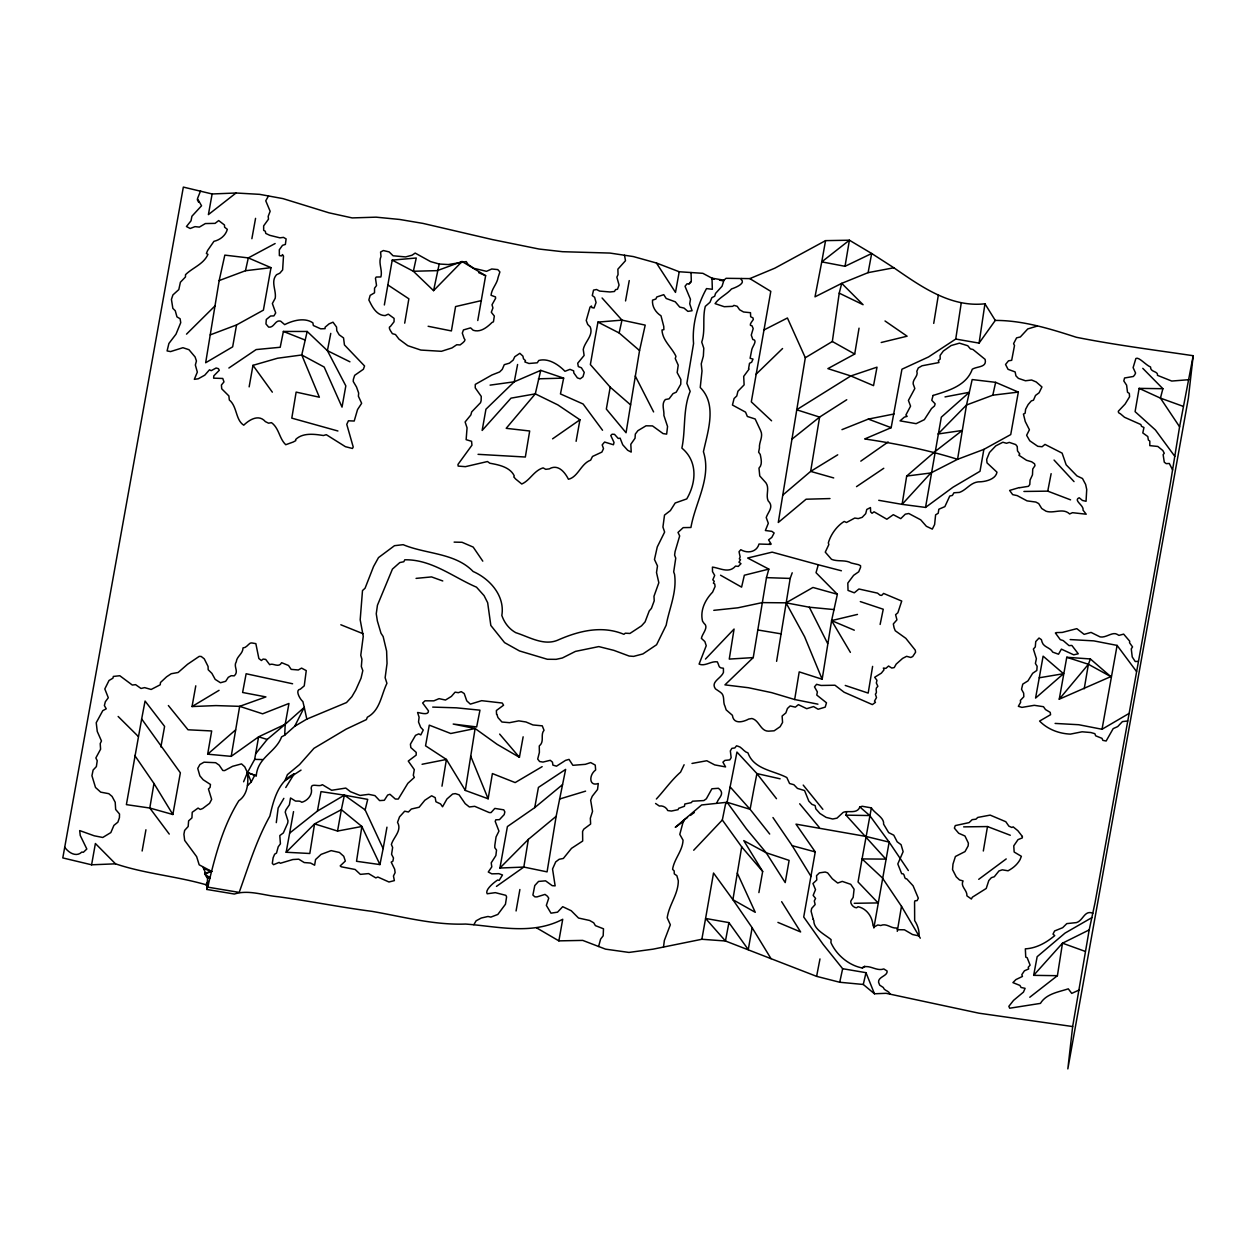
<?xml version="1.0" encoding="UTF-8"?>
<svg xmlns="http://www.w3.org/2000/svg" width="1256" height="1256" viewBox="0 0 1256 1256"><rect width="100%" height="100%" fill="white"/><g stroke="black" fill="none" stroke-linecap="round" stroke-linejoin="round"><path stroke-width="1.5" d="M878.745 500.312L902.091 504.363L906.691 476.055L930.837 472.978L957.574 459.319L966.508 405.013L972.175 379.563L995.647 382.342L1018.333 392.092L1010.735 434.576L983.872 449.381L957.574 459.319C927.336 449.789 896.046 443.604 864.693 438.956L891.163 427.684L901.949 369.217L928.529 356.955L955.738 339.057L979.083 343.108L995.286 320.421C1022.981 320.359 1050.189 328.821 1076.313 337.267C1114.967 344.976 1154.201 349.937 1193.2 355.715L1179.588 426.789L1170.372 483.419A1515.929 38.936 -80.5 0 1 1158.943 547.475L1106.206 840.971A1515.929 38.936 -80.5 0 1 1095.044 902.687L1089.188 929.911L1072.655 1026.544L978.989 1013.2L886.077 993.308L874.459 993.779L863.28 984.468L839.73 982.255L816.604 976.352L725.45 940.995L701.853 939.268L653.12 949.159L628.958 952.425L605.533 949.144L582.737 940.399L558.873 940.87L562.719 919.282C531.9 935.375 498.145 926.441 465.599 924.055C433.76 925.201 402.956 916.739 371.855 911.338C340.502 907.287 309.698 901.039 278.33 896.753C263.948 895.497 248.578 889.452 234.354 894.037L206.769 889.436L207.585 878.399L204.665 873.878L211.73 871.46L199.186 864.819L196.658 856.67L184.679 840.421L183.91 834.282L184.632 830.404L188.165 826.511L188.62 820.859L191.933 817.923L192.215 812.287L198.071 808.079L200.254 809.461L202.718 808.503L209.564 803.338L211.652 799.381L208.449 788.988L210.082 787.418L210.459 784.466L203.158 779.74L199.861 775.847L197.742 768.421L199.924 764.512L204.022 762.188L215.639 762.706L219.188 765.155L222.814 770.509L224.667 770.572L232.564 766.317L241.513 763.899L244.732 766.804L247.448 772.581L256.271 775.784C257.653 757.211 275.802 752.485 281.595 736.864L284.688 735.231L285.206 724.288L288.959 703.454L262.614 713.816L239.661 706.343L215.954 705.589L192.042 706.547L195.779 685.823M598.594 946.49L600.604 939.127L603.178 935.798L603.492 928.796L595.391 925.625L593.696 922.783L589.645 920.475L578.529 918.042L571.245 910.741L562.704 906.691L557.523 912.17L550.991 913.175L546.344 905.388L548.731 898.213L547.49 896.282L545.025 894.398L537.003 896.894L534.915 896.863L532.905 895.073L534.773 885.558L538.541 881.429L545.559 880.833L552.2 885.653L555.136 885.873L552.546 868.995L555.702 861.899L559.155 859.292L563.363 858.445L571.511 848.35L582.69 841.033L582.58 831.441L583.789 829.148L590.634 824.046L590.336 818.253L592.534 811.345L590.665 800.213L592.22 796.288L597.542 789.49L598.28 783.509C588.86 786.837 588.813 774.826 595.642 770.022L595.25 765.077L590.681 762.58L585.312 764.339L572.877 765.312L569.031 759.393L565.53 760.382L556.486 766.176L552.907 765.108L552.467 762.172L550.285 760.304L542.969 762.078L539.609 761.529L537.694 759.079L539.389 752.391L539.264 745.954C544.869 741.527 540.033 734.807 544.036 730.301L542.262 725.842L532.937 724.947L525.981 721.98L518.791 720.865L509.528 722.687L501.945 722.012L497.973 717.6L496.905 714.444M1072.655 1026.544L1067.835 1068.903L1188.38 398.074L1193.2 355.715M276.289 822.633L278.157 808.016L283.856 798.345M829.981 498.569L806.101 499.213L778.28 522.48L805.316 357.74L832.336 341.506L839.228 293.15L841.724 283.354L868.116 272.631L893.848 267.779C920.805 286.337 950.4 307.657 984.94 303.795L995.286 320.421M979.083 343.108L984.94 303.795M817.939 704.176L794.671 699.514L799.209 671.881L822.162 679.245L831.598 620.605L837.36 594.276L816.023 572.689L818.3 564.776L841.41 570.774M955.738 339.057L961.201 303.277M542.152 766.647L515.164 782.582L492.399 773.57L488.144 798.785L465.301 790.417L475.113 728.527L453.196 724.053L476.668 726.941L479.965 710.174L456.43 707.835L432.708 707.097M930.837 472.978L902.091 504.363L925.531 507.424L941.325 417.165L969.334 392.296L945.014 396.912M1029.779 997.248L1057.411 975.692L1062.497 943.178L1089.188 929.911M776.601 661.331L790.181 578.435L792.206 572.783M210.223 334.881L219.172 280.575L224.824 255.125L248.311 257.904L270.998 267.654L263.399 310.138L236.536 324.943L210.223 334.881L205.67 362.749L232.658 346.844L236.536 324.943M630.606 404.887L639.555 350.565L645.207 325.116L621.971 320.123L597.95 322.101L594.276 342.291L590.367 364.57L610.212 387.162L630.606 404.887L626.053 432.755L606.334 409.064L610.212 387.162M556.157 816.322L547.082 871.868L523.831 867.064L499.919 868.037L507.408 826.558L534.742 807.608L538.416 787.418L565.64 769.394L556.157 816.322L528.352 839.385L523.831 867.064L496.45 886.391M719.547 280.198L723.221 280.81L726.062 278.314L749.832 278.612L770.792 291.361L751.308 401.873L771.577 420.807M794.671 699.514L771.655 692.637L748.419 687.723L724.947 684.865L753.239 657.595L766.474 577.634L768.829 569.109L747.665 558.025L772.142 552.138L818.3 564.776M933.726 323.389L938.311 295.348M207.585 878.399L210.082 877.928L204.665 873.878L205.152 872.009L203.142 867.535M168.367 705.542L188.023 729.783L211.683 730.961L207.664 754.181L231.198 756.363L239.661 706.343L265.911 696.907L242.612 692.48L246.129 673.75L292.585 683.766M64.715 847.188C68.279 852.494 76.129 857.613 81.844 852.055L83.336 852.306L86.821 849.009L80.243 835.476L79.678 830.577L94.247 835.805L102.757 837.469L110.842 832.571L113.919 825.38L117.876 822.178L119.43 817.64L119.524 814.029L115.662 809.476L115.207 802.27L112.082 796.43L108.801 793.682L100.684 792.144L95.503 787.465L91.939 775.721L93.117 770.038L96.367 766.6L97.23 760.712L95.849 757.949L100.59 749.204L100.213 743.583L101.469 740.977L97.262 731.463L96.225 722.734L102.772 710.66L106.242 708.808L104.374 705.558L105.331 701.759L108.299 697.724L104.813 688.947L109.021 680.485L112.914 678.193L113.354 676.435L119.791 675.728L132.304 685.038L135.601 684.661L141.002 688.461L144.613 687.629L151.144 689.466L160.25 684.771L160.47 682.51L166.624 676.78L171.224 673.734L178.117 672.494L187.568 664.267L199.217 656.386L201.196 656.464L204.257 658.835L208.072 666.449L208.182 669.715L211.903 673.389L215.184 679.37L220.475 682.746L225.688 681.302L228.294 677.314L231.214 675.697L234.244 675.854C239.284 671.301 233.066 666.622 236.285 661.802C236.772 656.26 242.942 653.889 243.02 647.908C246.726 648.112 249.332 642.099 251.718 642.931L255.847 643.637L258.862 658.521L261.405 660.515L263.085 659.07L265.707 659.416L269.71 664.691C272.803 662.556 278.675 668.38 281.642 662.697L288.535 665.492L291.156 669.37L298.316 669.982L301.566 668.098L306.26 670.625L304.25 685.87L300.341 689.152C294.595 689.874 300.043 699.325 302.884 701.57L304.266 707.364L285.206 724.288L258.61 736.817L254.654 759.393L247.448 772.581C248.484 782.598 247.919 794.451 238.813 800.763C222.516 826.872 214.823 857.346 207.727 887.144L239.19 892.388C248.468 866.483 256.507 839.981 269.883 816.07C273.541 800.009 278.251 781.64 294.328 773.712L285.771 787.512M441.986 786.178L446.414 759.456L425.549 745.813L429.285 725.152L450.747 733.504L475.113 728.527L497.109 744.321L519.419 757.305L523.14 736.817M776.491 798.69L756.928 773.586L736.958 752.061L727.098 802.27L725.481 804.342L722.326 819.995L741.684 846.858L732.907 899.688L752.14 927.713L771.027 958.673M872.606 666.386L868.179 693.092L845.257 685.446M1055.103 723.425L1078.747 724.728L1102.03 729.265L1117.102 645.411L1093.819 640.874L1070.175 639.571M825.553 240.634L821.754 261.876L845.037 266.303L849.401 240.21L825.553 240.634L774.811 268.187L749.832 278.612M846.748 399.738L819.603 417.086L796.634 409.77L850.83 375.952L877.018 367.16L873.532 385.639L850.83 375.952L827.877 368.62L854.708 354.035L859.041 328.161M384.352 304.973L392.217 260.133L416.254 257.998L413.365 271.265L433.571 290.654L462.067 261.515L485.632 275.676L477.767 320.531M873.846 928.011L889.154 842.117L869.749 815.552L859.842 806.949C856.906 815.332 845.178 808.958 842.038 813.448L836.983 818.143L832.697 819.006L826.134 817.389L819.933 813.495L815.788 808.833L815.128 805.567L811.973 804.39L808.817 801.093L804.562 790.542L797.45 788.407L793.87 784.717L789.569 783.509L786.821 777.543C773.319 770.446 753.867 769.473 747.948 752.862C744.054 752.061 741.558 746.755 738.026 746.252L736.534 745.813L734.791 747.964L731.871 748.341L730.348 750.884L731.149 757.666L729.815 759.896L724.869 760.414L722.922 762.157L725.576 766.914L714.727 764.904L706.783 760.744L691.993 763.444M897.271 931.355L901.494 906.314L882.324 877.85L862.056 858.931L871.366 807.875L862.228 806.274L859.842 806.949M1059.248 699.2L1066.768 657.28L1090.381 658.96L1110.791 676.623L1059.248 699.2L1088.403 664.267L1090.381 658.96M141.661 718.966L126.385 804.625L149.794 808.032L172.857 814.5L180.362 772.817L141.661 718.966L145.068 701.052L164.599 726.408L160.878 746.959M134.737 755.453L153.97 783.493L149.794 808.032L169.246 834.078M404.699 323.153L408.859 298.802L387.994 285.034M748.56 368.856L749.502 363.314L751.653 362.199L753.019 359.09L750.115 358.243L751.795 349.623C752.25 346.719 758.153 339.984 752.815 339.497L751.261 335.085L753.192 328.601L752.014 325.791C747.775 325.963 752.47 321.002 753.333 319.479L752.972 317.894L750.664 316.748L750.491 312.697L743.552 311.99L739.611 309.761L737.194 306.291L733.897 305.381L732.703 306.338L724.241 306.7L715.072 303.622C719.452 297.358 726.58 294.595 731.526 288.943C735.105 287.75 746.064 283.448 741.166 279.476L741.637 278.518M874.459 993.779L865.996 972.678L842.65 968.706L823.025 944.261L803.714 917.006L815.254 851.913L796.006 824.156L865.996 836.449L889.154 842.117L908.323 870.534M983.322 851.003L987.483 826.558L963.65 826.872M1084.226 688.775L1088.403 664.267L1066.768 657.28M1179.588 426.789L1160.434 398.121L1162.883 388.716L1139.129 388.371L1135.094 411.654L1155.426 429.976L1174.831 456.383M249.143 386.864L252.974 365.339L277.576 358.227L301.754 354.977L324.174 367.035L342.024 407.117L345.824 385.875L327.408 350.675L307.186 331.474L283.385 331.443L280.214 347.268L256.146 349.576L228.875 368.024M576.111 441.311L579.942 419.787L557.837 404.887L535.292 393.866L511.004 398.152L482.147 430.447L485.946 409.205L514.254 381.793L540.724 370.363L563.646 378.119L560.459 393.929L583.114 404.008L602.535 430.243M516.075 910.961L519.89 889.499M752.14 927.713L748.262 949.583L728.92 922.611L705.589 918.45L713.534 873.03L732.907 899.688L755.264 912.311L737.319 873.14M983.872 449.381L980.01 471.283L953.021 487.202L925.531 507.424M1039.262 677.785L1043.108 656.15L1063.518 673.703L1035.572 698.085L1039.262 677.785L1063.518 673.703M711.917 278.926L714.036 279.287L702.842 273.321L679.213 271.751L656.417 263.006L633.354 256.569L609.961 253.068L562.515 251.702L539.028 249.033L492.509 239.598L422.958 223.395L399.612 219.455L376.078 217.162L352.182 217.916L328.978 212.814L282.993 198.621L259.678 194.35L236.034 193L212.123 193.974L183.345 187.097L62.8 857.927L91.594 864.803L95.393 843.514L115.505 863.83C144.895 873.736 176.06 876.107 205.827 884.695L207.413 886.187M142.132 851.003L145.931 829.776M286.164 852.259L314.565 823.889L337.55 831.048L341.365 809.68L361.869 826.479L356.531 861.286L379.94 864.583L383.143 848.585L365.135 809.9L367.71 799.381L344.395 795.158L341.365 809.68L314.565 823.889L309.808 853.499L286.164 852.259L293.543 811.612M383.143 848.585L386.958 827.17M758.891 892.592L762.675 871.444L743.772 840.609L766.191 852.761L789.113 860.391L785.204 882.591L766.191 852.761L746.488 828.96L727.098 802.27L701.617 804.955L675.273 827.327L684.426 820.655M212.123 193.974L208.402 214.603L236.034 193M251.875 238.703L255.565 218.356M625.551 300.938L629.24 280.575M679.213 271.751L675.493 292.397L656.417 263.006M701.853 939.268L705.589 918.45L725.45 940.995L728.92 922.611M433.571 290.654L439.208 264.027L448.298 264.545L466.212 261.593L468.143 264.514L473.763 268.282L486.496 271.327L491.74 268.988L497.784 269.6L499.904 271.924L498.083 277.498C497.046 284.06 491.63 288.692 491.065 295.301L495.445 296.903L495.633 298.269L492.007 304.768L492.933 307.924L491.3 312.273L494.33 316.041L493.435 321.834L492.007 322.478C487.155 327.251 480.561 332.73 473.198 330.265L470.592 327.863L463.448 329.936L462.302 333.138L464.155 338.476C467.169 340.36 461.439 343.704 460.104 344.929L456.744 344.741L451.987 347.928L441.437 351.303L420.839 350.063L407.808 345.698L398.937 339.089L395.499 334.551L392.343 333.641C391.511 332.024 387.193 327.094 390.6 326.23L394.054 321.772L394.101 318.396L388.324 314.173L385.137 315.601C377.412 315.539 372.938 308.254 369.986 302.162L368.856 299.996L370.175 295.364L374.524 292.821L374.539 288.205L376.533 285.536L375.466 278.251L376.156 277.042L380.866 276.948C382.813 270.197 378.009 263.116 380.992 256.538L380.584 252.048L383.347 250.541L389.156 251.906L393.081 255.769L405.641 256.93L412.094 255.188L415.171 253.084L430.525 261.578L439.208 264.027M289.728 833.042L317.407 811.078L321.002 791.61L344.395 795.158L365.135 809.9M868.116 272.631L871.68 253.492L849.401 240.21L821.754 261.876L815.018 296.824L841.724 283.354L863.092 304.706L839.228 293.15M1057.411 975.692L1033.657 975.347L1037.158 956.695L1065.025 933.098L1091.966 917.571M330.768 333.389L327.408 350.675L349.937 361.806M517.598 364.491L514.254 381.793L490.075 385.137M854.237 903.3L878.085 902.923L858.052 881.979L862.056 858.931L885.825 859.12L845.995 815.144L846.575 812.161M816.604 976.352L819.98 958.925M1023.923 491.457L1047.755 491.143L1051.131 473.669M307.186 331.474L301.754 354.977L319.354 397.21L296.133 392.108L291.8 418.138L337.927 430.996M540.724 370.363L535.292 393.866L506.184 428.327L529.687 430.996L525.338 457.027L478.049 454.327M880.126 624.452L883.251 609.239L860.313 601.593M839.73 982.255L842.65 968.706M219.172 280.575L245.47 270.731L248.311 257.904L275.127 243.538M639.555 350.565L619.145 332.966L621.971 320.123L602.079 297.986M906.691 476.055L934.621 451.893L962.237 430.463L938.044 433.979L966.508 405.013L992.805 395.185L995.647 382.342M863.28 984.468L865.996 972.678M206.769 889.436L207.664 885.904M684.112 764.747L680.579 772.126C671.254 780.369 664.408 790.338 656.37 799.004M205.827 884.695L207.711 882.183M243.601 781.766L247.448 772.581L256.271 775.784M864.756 966.131L862.432 968.203M247.495 785.612L251.216 782.033L254.466 775.784M294.673 726.313L304.266 707.364L306.809 719.107L294.673 726.313L284.688 735.231M268.486 195.967L265.754 200.803L270.15 211.275L268.187 216.377L268.486 219.172L263.65 225.876L263.666 230.366L265.314 231.245L265.77 233.428L269.789 235.327L279.931 237.839L283.495 237.384L286.117 238.923L285.363 244.449L282.506 245.328L279.303 249.803L279.366 255.612L281.611 255.91L282.49 254.576L283.495 256.067L282.631 269.93L279.821 273.196L276.54 274.734C270.354 281.517 276.508 290.419 275.221 298.221L272.364 303.544L275.708 312.932L273.918 315.9L270.589 316.01L266.303 319.479L265.958 323.938L268.643 327.125C274.373 327.973 275.08 319.448 280.669 321.175L284.688 324.629C292.931 320.406 304.784 317.25 312.885 322.855L313.325 325.508L320.704 328.821L325.069 328.664L325.084 327.235L329.088 323.86L332.997 322.195L336.545 327.031L336.781 330.721L339.183 334.803L343.547 337.927L344.442 344.929L364.554 365.983L363.392 369.264L354.679 375.324L353.36 379.375L353.25 381.494L356.531 387.036L358.666 393.065L358.4 396.221L361.649 403.302L357.536 409.597L354.208 421.027L348.43 420.791L346.766 424.355L353.219 446.995L352.449 448.47L345.416 446.681L326.293 434.686L323.42 435.518C314.487 434.121 302.806 432.488 295.662 439.506L295.757 440.62L293.26 442.002L285.756 444.718C279.177 438.532 279.193 428.28 271.5 422.66L268.549 423.178L265.361 421.608C258.752 413.868 249.363 419.724 243.743 425.187C235.437 419.928 237.29 406.504 229.33 399.989L228.875 395.923L221.715 388.795L221.417 385.011L223.992 381.903L222.752 378.464L213.63 378.166L213.818 375.827L219.266 370.316L218.434 368.667L216.126 368.008L211.196 370.677L209.485 369.798L204.775 375.167L198.26 378.778L194.319 379.343L197.333 372.106L195.355 365.009L196.438 360.974L195.088 356.955L188.965 349.702L182.921 347.708L170.565 351.586L167.095 350.926L168.901 343.469L175.997 334.19L180.738 322.666L180.11 318.757L176.97 316.889L175.259 310.734L172.841 308.364L171.428 299.415L172.92 294.925L178.807 289.587L180.393 282.255L185.448 276.979L185.527 274.671C192.843 267.497 203.582 264.247 207.946 254.387L206.392 253.476L207.601 250.509L213.928 241.356C220.004 239.927 225.688 235.594 227.32 229.33L224.589 227.195L224.479 224.997L218.685 220.569L215.074 223.364L205.356 223.568L199.374 227.101L194.994 226.645L190.174 228.498L186.453 226.52L191.022 220.805L191.917 216.236L201.541 205.78L197.475 198.652L200.583 190.881M473.842 924.683L476.118 920.805L481.268 918.026L487.956 916.488L490.876 917.1L497.831 914.447L505.446 904.242L506.592 896.894L505.885 895.34L495.335 892.655L487.187 893.77C484.596 890.049 493.953 882.356 497.659 880.016L499.182 880.362L502.494 874.977L498.852 873.658L491.818 873.846L488.27 872.009L491.787 866.875L491.222 862.825L495.869 855.556L496.528 850.077L494.785 847.659L494.833 845.225L496.057 836.936L498.946 831.111L495.209 821.393L495.806 819.807L499.448 819.65L504.19 814.61L504.849 811.925L503.797 809.837L494.817 808.409L491.049 812.601L489.196 812.553L474.705 806.321L469.367 806.964L465.222 803.683L459.115 794.844L455.347 793.619L452.631 794.028L446.963 798.973L442.536 806.792L440.573 803.95L435.926 801.768L435.188 797.623L431.624 795.786L424.842 800.245L419.143 807.231L411.324 809.037L408.435 812.004L404.683 811.203L399.549 816.84L397.524 822.35C402.265 830.608 393.473 837.124 391.37 844.503L392.641 847.47L391.574 854.3L393.473 858.005L392.924 861.129L391.213 862.134L394.667 869.183L395.122 872.637L393.458 875.997L394.368 880.613L388.952 881.995L377.836 877.018L375.811 877.913L368.62 873.595L360.362 874.364L355.134 869.482L341.255 866.797L340.203 865.886L345.337 861.051L343.736 856.278L339.434 852.463L331.16 850.626L321.096 854.394L315.554 859.544L314.628 865.211L310.562 863.045L304.219 862.558L298.755 859.183L292.852 859.528L280.324 863.28L279.177 862.385L273.572 864.678L272.301 863.422L273.133 857.754L274.64 854.206L276.508 853.075L278.22 846.795L280.418 843.812L279.805 835.57L283.338 832.948L287.687 823.12L288.001 820.89L285.222 812.177L285.928 809.837L289.414 804.751L290.529 797.984L295.443 801.045C297.546 801.328 299.76 800.48 301.77 802.286C307.642 800.731 313.042 794.451 311.174 788.187L311.315 787.512C311.362 782.771 319.464 787.418 322.352 784.67L331.663 790.275L345.793 788.077L350.471 791.704L360.032 795.456L368.699 794.341L374.916 795.613L379.61 800.606L384.32 800.292L387.664 795.048L389.972 794.279L395.326 799.036L398.278 799.067L407.855 783.32L414.339 777.433L413.303 775.36L414.292 769.614L408.263 761.073L416.176 755.123L416.207 752.375L410.806 747.571L410.429 744.149L415.532 735.357L418.75 733.881L420.807 734.917L423.241 730.019L420.666 727.303L418.531 722.027L419.096 717.192L417.573 712.482C420.493 712.796 428.689 715.779 428.484 710.88L422.644 702.999L424.999 700.817L433.822 700.848L439.066 698.65L445.488 700.032L451.391 696.405L455.096 692.15L458.33 692.684L461.25 691.648L464.218 693.548L466.745 700.817L470.341 704.129L481.66 700.675L502.259 703.03L503.562 705.213L496.371 710.519L496.544 714.35M716.988 803.196C717.223 798.581 726.188 794.059 718.416 788.281L711.901 788.784L706.359 798.785L703.894 800.559L692.558 801.202L691.24 802.647L684.803 804.013L684.473 806.258L678.428 808.44M749 369.201L743.693 376.392L744.117 384.87L737.916 391.26L736.785 395.954L734.085 398.513L732.452 405.029L745.546 412.141L747.351 416.474L755.17 418.986L760.602 430.604C763.617 436.539 758.875 442.049 759.44 447.952L758.624 452.191L760.225 454.421C761.105 458.848 762.675 464.642 758.985 468.143L759.754 475.93L765.925 482.822C769.834 488.349 765.485 495.084 768.154 500.83C774.277 506.827 768.075 511.773 766.223 517.55L768.311 523.281L765.375 530.519L771.828 531.335L774.136 532.984L771.796 537.427L768.578 539.876L770.964 543.754L769.488 543.691L770.807 544.398L759.017 544.036C756.724 552.2 747.587 553.739 740.805 549.704L739.03 551.698L740.145 556.989L739.329 558.857L740.506 559.768L738.968 562.201L740.977 563.661L738.293 566.409L735.529 566.079C729.03 573.804 720.002 568.057 712.435 567.1L712.513 571.621L714.695 575.421L712.811 579.801L714.256 581.293L713.408 583.161L714.758 584.04L715.088 586.505L712.592 592.157C705.134 599.803 699.89 610.542 702.559 621.249L704.004 623.306C709.248 627.184 702.104 633.683 701.398 638.362L704.867 641.565L706.233 645.725L699.09 664.094C705.15 666.732 710.99 660.829 717.333 661.865C719.531 665.853 717.961 667.972 723.409 668.255L723.456 672.4C720.975 678.648 710.331 681.757 715.465 688.869L720.253 692.135C725.45 695.369 722.467 701.853 724.979 706.233L726.172 709.875L732.389 715.292C733.551 724.869 743.583 721.855 748.686 719.06L751.904 718.51C759.378 720.316 760.414 731.212 768.484 731.165L774.136 730.804L780.149 726.69L782.567 722.42L782.111 716.03L785.864 712.921L787.434 708.478L790.15 705.935L795.346 707.144L798.392 704.647L806.729 708.682L813.543 706.579L818.143 709.248L825.223 707.128L826.479 702.795L816.777 695.07L817.358 691.915L814.485 686.859L816.588 684.316L821.063 685.462L834.957 685.226L844.111 692.229L872.37 704.6L875.463 702.34L874.506 701.115L876.515 697.567L875.385 694.191C878.211 691.899 873.988 689.277 877.85 686.278L876.327 682.997L876.955 680.312L874.694 677.267L881.335 673.153L884.036 669.809L883.361 668.051L885.857 668.38L888.573 666.025L891.776 668.051L894.225 667.58L896.172 664.126L902.609 658.395L906.628 656.323L910.773 657.469L912.72 656.527L915.577 652.241L915.263 650.153L905.827 638.331L895.261 630.748L894.068 627.717L893.33 623.918L896.941 619.852L895.607 614.686L897.867 612.755L901.73 601.059L883.596 593.429L881.681 595.391L880.048 595.187L877.567 593.146L858.916 589.001L854.3 592.816L848.035 590.414L847.816 583.082L853.609 575.342L858.712 571.794L860.58 567.304L860.533 565.687L858.476 564.682L851.317 563.033C845.021 559.454 837.956 561.966 831.503 559.312L825.27 552.138L828.834 544.57L828.332 542.922C830.671 534.585 836.826 525.997 844.22 521.444L846.481 522.512L854.739 518.053L858.256 518.587L862.181 517.346L865.698 513.673L866.781 509.449L870.471 507.565L870.628 511.883L872.041 513.296L874.066 511.804L886.846 519.23L893.299 514.693L900.756 518.634L905.309 514.175L908.763 513.5L920.695 519.811L926.378 526.295L932.313 529.106L934.605 524.568L935.61 514.834L938.216 513.249L938.829 509.23L944.873 506.623L949.756 496.041L952.409 495.414L953.916 492.776L959.443 492.415C966.429 489.934 970.291 482.822 978.11 481.88L979.57 481.833C986.023 481.66 995.788 479.117 996.981 472.193L987.028 462.883L986.667 459.429L989.493 452.49L995.788 445.864L1002.869 442.238L1006.511 443.274L1009.306 442.395L1015.712 444.561L1017.219 446.477L1017.501 450.888L1019.746 453.95L1018.899 455.237L1026.544 460.293L1031.647 461.784L1034.552 463.809L1035.007 465.631L1032.746 468.99L1032.479 474.846L1030.061 480.09L1029.794 484.518L1028.46 486.323L1019.574 487.736M1019.338 487.548L1009.62 490.437L1012.666 494.629L1017.219 495.618L1027.047 500.877L1035.823 502.055L1038.696 503.578L1041.726 508.507L1046.06 511.223C1053.8 513.83 1062.968 507.581 1069.641 513.955L1072.467 512.684L1086.205 514.206L1083.033 510.14C1084.195 505.367 1072.922 500.406 1079.187 497.769L1082.452 500.453L1086.048 501.285L1086.723 489.479L1085.639 484.455L1082.484 478.505L1076.957 475.914L1066.156 464.814L1062.121 453.133L1044.992 444.404L1042.088 446.744L1037.786 446.32L1029.763 440.778L1026.623 435.283L1029.418 429.772L1025.257 421.514L1023.436 414.088L1025.132 413.255L1025.602 409.315L1028.13 404.573L1031.317 400.899L1033.468 400.193L1035.509 395.452L1039.057 392.814L1041.946 386.974L1036.216 381.965L1031.6 380.019L1025.461 380.772L1018.365 378.354L1015.931 375.842L1015.131 371.917L1008.034 369.311L1005.554 364.476L1008.505 360.817L1011.677 360.315L1014.503 345.51L1013.576 343.673L1016.591 337.864L1020.343 336.953L1027.769 328.931L1036.859 326.199M255.643 753.804L267.198 739.454L285.206 724.288M1033.657 975.347L1062.497 943.178L1085.357 951.436M624.515 255.251L625.488 260.699L617.874 269.176L618.046 274.64L616.853 277.184L619.067 285.049L617.465 289.288L615.628 289.587L614.42 291.486L609.992 291.973L599.646 291.078L596.506 289.508L593.538 290.105L592.283 295.553L594.622 297.295L596.066 302.539L594.072 308.018L591.859 307.579L591.466 306.024L590.037 307.108L586.238 320.484L587.73 324.472L590.257 326.968C593.648 335.493 584.731 341.726 583.255 349.513L584.119 355.464L577.713 363.219L578.31 366.579L581.402 367.773L584.244 372.42L582.988 376.721L580.194 378.841L577.399 377.883L573.835 372.954L573.647 370.865L570.004 369.358L564.949 371.289C558.496 364.554 548.322 357.834 538.777 360.472L537.285 362.796L528.964 363.486L524.882 361.948L525.432 360.598L523.485 358.792L522.92 356.139L519.843 353.313L514.772 356.72L513.17 360.095L509.434 363.157L504.268 364.68L502.259 369.374L499.621 371.964L491.912 374.995L475.27 384.415L475.239 387.884L481.252 396.409L481.127 400.664L480.53 402.689L471.691 411.89L470.859 414.951L465.113 421.969L467.059 427.841L466.133 439.663L471.565 441.296L471.958 445.189L457.969 464.437L458.157 466.086L465.395 466.667L487.469 461.533L489.824 463.229C498.554 464.767 510.046 467.012 514.269 475.898L513.798 476.919L515.651 479.023L521.758 484.015C530.158 480.31 533.847 470.655 543.11 467.876L545.732 469.336L549.296 468.88C558.057 463.7 564.949 472.256 568.434 479.258C578.105 477.013 580.884 463.715 590.634 460.151L592.502 456.462L601.875 452.097L603.508 448.627L602.173 444.875L604.607 442.049L613.43 444.75L614.027 442.473L610.777 435.502L612.096 434.215L614.498 434.34L618.219 438.454L620.119 438.171L622.725 444.765L627.686 450.276L631.219 452.097L630.81 444.279L635.034 438.234L635.332 434.058L637.891 430.682L646.024 425.8L652.508 425.91L663.09 433.603L666.653 434.121L667.548 426.506L663.89 415.438C664.408 410.147 661.096 403.992 665.319 399.549L669.087 398.827L673.012 393.63L676.215 392.186L680.752 384.226L680.862 379.5L677.157 372.577L678.224 365.151L675.241 358.525L675.964 356.343C671.693 347.174 662.524 340.674 661.99 329.998L663.875 329.653L663.765 326.466L661.001 315.805C655.758 312.509 651.864 306.543 652.539 300.137L655.883 299.007L656.778 296.981L663.749 294.673L666.214 298.488L675.288 301.817L679.716 307.076L684.002 308.065L687.895 311.378L692.072 310.719L689.732 303.858L690.455 299.258L685.022 286.289L687.001 283.825L689.057 283.856L691.192 281.894M693.705 850.233L722.326 819.995M705.464 659.07L734.069 629.052L729.265 659.086L753.239 657.595M499.919 868.037L528.352 839.385M186.516 334.143L214.886 306.009M755.814 374.492L782.567 348.524M689.057 283.856L691.302 280.873L691.035 272.536M207.664 754.181L235.594 729.909M782.771 495.1L810.654 471.393L837.721 454.813M534.742 807.608L562.531 784.639M692.763 813.684L690.423 815.427M791.892 439.239L819.603 417.086L810.654 471.393L833.701 477.939M978.722 879.326L1006.213 858.931M693.249 813.307L694.332 812.522M687.487 817.468L683.562 820.294L679.794 834.392L683.044 840.17C682.652 850.877 674.064 859.041 672.588 869.356L674.174 870.91L674.284 873.862L676.858 875.683L678.319 880.801C678.193 894.602 669.04 904.571 667.203 917.806L670.343 924.777L664.346 940.493L663.529 946.961M231.198 756.363L258.61 736.817L267.198 739.454M860.8 461.14L888.149 441.971M552.593 438.831L579.942 419.787M856.513 486.637L883.769 468.284M301.032 770.101L285.002 780.588L287.42 774.622L299.525 764.59L313.953 748.325L346.138 729.139L366.391 719.594L367.349 717.207C380.175 710.331 381.133 695.196 386.926 683.342L385.137 677.722L387.036 663.451L386.613 651.063L383.143 636.525L380.992 633.244L377.381 621.014L376.251 613.776L377.444 605.235L392.437 569.094L399.8 562.562L403.82 561.73L404.793 559.799C431.515 559.281 453.024 577.069 476.495 587.18L484.094 595.658L487.658 602.723L490.829 625.457L504.567 642.617L519.466 650.938L547.349 659.274L556.157 659.337L562.358 657.987L575.468 651.393L598.798 646.589L613.901 650.373L629.13 656.04L633.605 656.386L642.899 653.936L656.59 644.736L666.198 625.158C669.118 608.799 677.125 592.031 674.535 574.259L673.687 571.92L675.744 558.135L674.598 555.121L675.084 551.557L679.669 535.935L678.02 532.434L683.186 527.63L690.926 527.489C695.306 502.133 711.791 477.782 703.423 451.705C707.882 431.091 717.286 404.573 700.236 387.507L702.01 370.96L701.24 363.863L703.36 356.092L703.784 348.226L701.743 342.087C705.652 330.375 702.198 318.208 705.307 306.37L709.985 302.272L711.885 297.656L714.68 296.228L715.543 293.417L722.043 286.258L723.943 280.182L711.995 278.188L712.34 289.288L706.516 288.597C697.598 304.533 691.868 325.241 693.563 343.516L686.875 383.347L690.172 391.37C682.73 409.582 685.807 429.254 681.882 448.109C697.802 461.235 696.389 482.477 686.749 498.915L675.194 502.997L670.374 510.595L664.518 515.086L662.933 527.033L664.628 532.073L657.265 546.941L654.47 559.47L657.485 565.954L656.511 572.548L658.835 582.737L653.984 596.27L654.219 600.808L651.424 608.359L649.226 610.95L645.082 621.893L641.533 625.833L629.931 633.448L625.3 633.197L623.918 634.311C601.655 625.017 578.231 631.077 557.554 640.246C543.55 646.024 529.09 636.886 515.776 632.679C509.135 628.973 504.363 622.866 501.835 615.44C505.085 595.831 489.919 578.875 473.12 571.496C455.127 552.734 426.098 554.257 403.16 544.68L394.494 545.685L378.496 557.601L373.55 566.535L365.072 588.216L362.497 590.587L360.189 619.789L363.251 636.305L360.77 655.302L361.932 659.259L361.336 666.528L362.811 670.625L361.037 678.209L355.778 690.015L351.884 696.688L346.499 702.559L306.809 719.107M192.042 706.547L219.062 690.329M317.407 811.078L344.395 795.158M1102.03 729.265L1129.003 713.471M763.617 330.14L787.418 317.988L805.316 357.74M845.037 266.303L871.68 253.492L893.848 267.779M841.96 429.646L868.336 419.096L894.099 413.978M462.067 261.515L437.229 270.637L413.365 271.265L392.217 260.133M1079.045 990.058L1071.729 993.386L1068.291 988.833C1058.792 991.989 1046.279 993.669 1040.439 1003.387L1009.683 1008.223L1008.851 1006.323L1013.561 1000.373L1023.452 992.114L1025.084 988.331L1021.081 987.483L1019.919 985.426L1012.917 982.616L1015.916 979.586L1022.431 976.446L1021.835 974.64L1024.425 970.81L1028.68 968.926L1028.224 967.308L1030.108 965.142L1027.173 957.716L1025.744 957.103L1025.336 948.845C1036.734 948.249 1046.75 942.33 1054.726 935.61L1053.015 934.119L1054.616 930.947L1062.67 927.697L1066.799 923.615L1076.439 922.595C1083.331 920.585 1084.43 909.705 1092.861 913.253M559.501 799.052L585.594 791.139M768.829 569.109L744.337 575.232L741.605 587.133L720.536 575.217M881.21 342.496L907.099 336.2L885.025 320.986M850.39 652.366L831.598 620.605L857.471 614.42M204.979 873.077L211.73 871.46L203.864 868.665M481.425 300.592L455.567 306.574L451.406 330.925L428.139 326.277M422.063 764.276L446.414 759.456L465.301 790.417M337.55 831.048L361.869 826.479L379.94 864.583M245.47 270.731L270.998 267.654M992.805 395.185L1018.333 392.092M713.785 610.337L737.869 607.81L762.251 602.613L786.036 602.833L809.319 607.213L834.235 609.6M416.066 578.388L431.53 576.912L442.771 580.963M1138.391 661.315L1135.236 661.535L1132.237 656.951L1131.264 648.881L1132.535 646.918L1129.537 642.727L1129.725 641.235L1123.649 634.123L1118.923 635.379L1117.149 634.343C1112.471 631.454 1106.049 638.111 1100.115 636.902L1091.04 632.412L1084.132 634.359L1076.8 628.659L1062.262 632.427L1056.5 632.6L1055.385 632.993L1060.268 639.649L1063.235 640.607L1069.013 645.6L1071.87 645.443L1078.26 653.779L1073.692 654.816L1061.383 649.132L1058.525 654.219L1052.716 652.115C1050.377 647.452 1043.705 647.358 1042.119 642.177L1041.381 639.634L1039.026 638.032L1035.745 641.565L1035.289 646.934L1033.374 649.054L1036.388 658.694L1035.399 663.451L1037.126 666.292L1036.828 670.469L1032.668 673.295L1027.957 680.893L1022.761 684.128L1021.536 689.277L1023.656 693.155L1023.828 696.75L1020.343 700.424L1020.657 702.277L1018.349 706.312L1021.929 707.395L1034.285 705.322L1043.469 706.704L1045.479 709.546L1050.236 712.388L1050.565 714.695L1039.591 721.07C1047.645 729.359 1058.949 733.614 1070.379 734.116L1082.107 731.793L1090.836 732.531L1094.871 733.692L1095.672 735.812L1101.983 738.34L1102.847 740.365L1106.143 741.009L1113.177 728.621L1117.714 726.58L1122.424 721.603L1127.668 720.96M91.594 864.803L115.505 863.83M538.384 378.825L563.646 378.119M845.995 815.144L869.749 815.552M454.123 542.121L462.051 542.294L473.182 547.082L482.791 561.149M254.654 759.393L262.598 759.55M766.474 577.634L790.181 578.435M1188.835 379.689L1171.738 381.055L1157.498 375.356C1158.252 370.897 1150.182 372.404 1150.559 366.988C1145.943 365.292 1138.847 356.547 1135.879 358.478L1133.116 367.631L1135.581 373.063L1134.765 374.79L1133.383 376.47L1124.56 377.993L1123.806 380.945L1126.601 385.168L1127.511 392.264L1129.317 393.411L1129.568 396.77L1125.093 404.087L1118.342 411.214A2.386 2.072 9.9 0 0 1120.226 413.632L1124.513 417.275L1140.841 424.528L1141.5 426.302L1143.949 427.495L1142.803 432.928L1147.796 436.539L1148.377 440.024L1149.805 441.06L1149.805 445.629L1157.828 446.461L1162.852 450.543L1164.265 453.243L1163.135 454.656L1164.281 462.192L1166.196 463.637L1169.305 463.48L1172.602 469.901M757.76 629.962L781.122 633.856M206.989 877.379L210.082 877.928L206.471 876.829M780.133 778.814L756.928 773.586L754.008 788.313L750.099 809.319L769.692 834.031M678.224 809.633L671.458 811.046L667.752 810.56C666.449 807.278 662.367 805.316 659.369 806.054L655.569 803.479M772.958 817.546L792.175 845.665L815.254 851.913M837.36 594.276L812.962 587.463L786.036 602.833L804.594 636.714L822.162 679.245M727.098 802.27L750.099 809.319L730.223 787.01M1183.293 406.379L1160.434 398.121L1139.129 388.371M868.336 419.096L891.163 427.684M1047.755 491.143L1070.567 499.841M987.483 826.558L1010.295 835.256M283.385 331.443L304.847 339.936M340.831 624.766L362.968 633.683M777.919 922.391L800.621 931.952L781.656 901.698M831.598 620.605L854.3 630.198M478.662 272.631L485.632 275.676M597.95 322.101L619.145 332.966M1088.403 664.267L1110.791 676.623M832.336 341.506L854.708 354.035M536.563 927.839L558.873 940.87M871.366 807.875C874.694 813.495 884.522 817.672 883.596 824.14L888.651 832.602L893.77 835.193L897.177 841.818L901.07 844.676L903.127 851.662L897.805 863.94L901.667 873.689C905.466 872.857 903.488 879.451 906.691 878.823L913.096 885.81L918.324 898.213L917.068 900.662L915.012 900.756L914.572 901.965L914.666 920.617C917.524 924.918 919.628 931.12 918.952 935.908L912.531 934.527L904.43 929.801L897.538 929.707L896.548 927.996C891.053 928.608 886.532 922.846 880.739 925.499L877.787 924.981L874.003 927.038L873.014 925.609C872.528 917.037 866.797 908.622 858.083 906.706L856.561 907.774C853.107 907.962 848.852 902.153 851.599 899.767L853.169 897.428L854.08 889.232L850.736 884.318L842.274 881.398L837.705 883.047L832.351 878.808L827.625 872.857L825.161 872.025L819.399 872.873L816.541 875.652L816.777 879.985L812.962 883.549L815.521 889.64L813.15 895.387L815.568 898.433L814.28 900.976L815.16 904.556L811.69 908.371L811.093 911.212L813.244 919.329M118.142 716.47L138.286 736.456M1142.787 368.338L1162.883 388.716M1054.051 460.057L1074.021 481.598M741.684 846.858L762.675 871.444M499.653 734.101L519.419 757.305M799.695 803.793L819.414 827.594M803.212 785.094L822.868 809.319M1117.102 645.411L1136.539 671.536M252.974 365.339L272.332 392.155M197.271 199.657L198.605 202.185M792.175 845.665L811.078 876.5M890.08 994.045C888.447 990.215 884.255 991 883.282 987.483L879.702 985.144L878.572 982.27C877.944 976.634 887.992 976.038 887.081 970.967L883.784 968.941C876.515 971.579 870.047 964.53 862.966 967.198L862.244 967.968C848.915 965.409 836.559 955.141 830.923 942.581L831.095 939.645C825.082 934.558 813.464 929.33 813.825 920.538L813.134 919.298M153.97 783.493L172.857 814.5M901.494 906.314L920.287 938.169M635.269 376.015L653.607 411.921M809.319 607.213L827.61 643.449M470.608 755.908L488.144 798.785M247.448 772.581L251.216 782.033M207.695 880.974L208.418 884.397M207.067 882.544L207.13 886.03M933.082 395.452L931.779 400.319L935.17 403.82L934.464 406.018L931.56 408.483L924.338 419.661L916.111 423.665L900.065 420.854L904.383 417.118L907.177 416.364L905.874 415.03L910.569 406.159L908.418 400.429L914.823 388.512L913.159 383.896C912.562 379.186 918.654 375.999 916.817 371.289L918.293 367.961L922.03 365.779L938.954 362.544L938.342 360.566L940.195 359.043L940.1 355.432L943.303 351.052L951.169 345.526L959.443 343.155L967.764 345.73L970.37 348.87L972.96 349.482L985.112 359.373C987.169 367.647 977.388 366.14 972.301 369.201C966.335 385.78 948.406 390.726 933.082 395.452M1022.368 836.48L1022.306 837.878L1018.019 839.636L1013.765 845.837L1014.157 852.023L1021.363 856.309L1020.045 859.654C1017.14 864.725 1013.121 868.022 1008.081 870.785L1002.272 869.827L998.96 870.942L994.297 876.751L991.392 877.661L988.817 880.503L986.227 888.463L972.38 897.177L971.375 899.013L966.9 895.842C967.45 890.096 960.055 886.595 963.069 880.943L959.521 879.938L956.271 876.892L952.535 869.592L952.99 864.081L955.408 856.498L965 851.599L968.14 845.932L968.392 843.153L964.953 835.994L958.689 833.246L954.372 828.144L955.267 825.585L969.098 822.617L972.175 819.65L975.943 819.195L977.765 817.436L990.168 815.113L1005.805 821.722L1008.882 826.15L1011.865 827.484L1013.152 826.872L1017.862 830.703L1022.368 836.48"/></g></svg>
